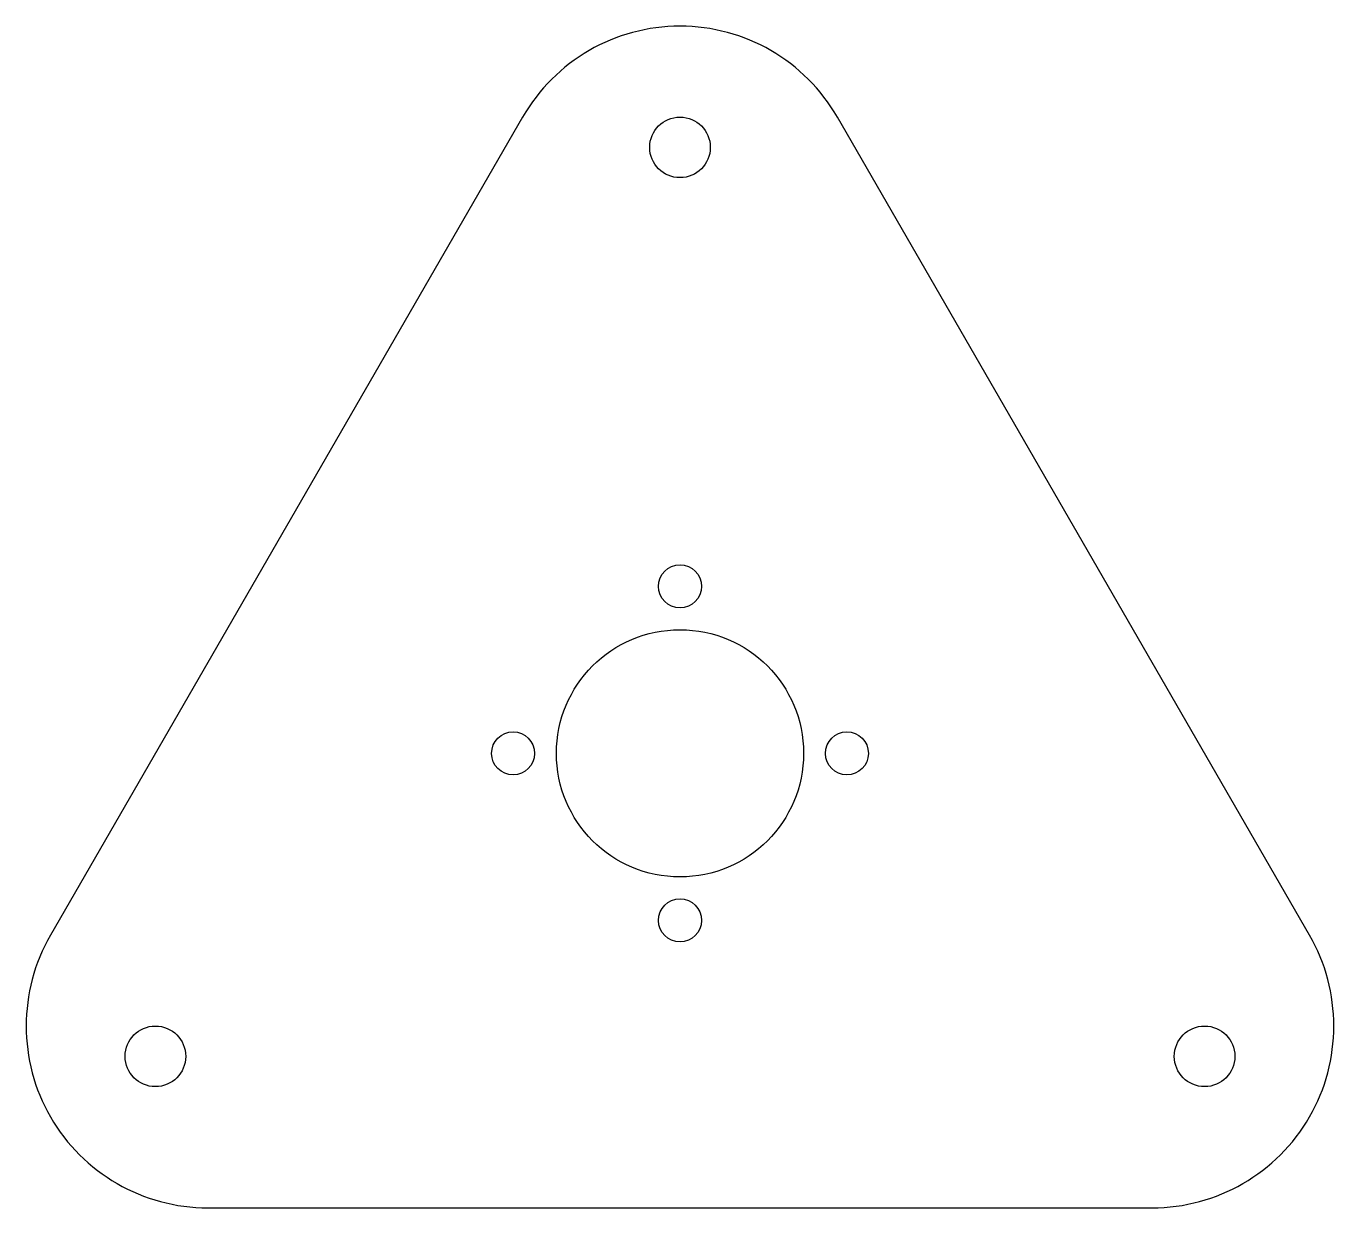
# Model space of a CAD drawing. Header units: inches. Extents: x -2.7 to 2.7, y -1.88 to 3.
import ezdxf

# ---------------------------------------------------------------- set-up
doc = ezdxf.new("R2010")
doc.units = ezdxf.units.IN
doc.header["$MEASUREMENT"] = 0

msp = doc.modelspace()

# ---------------------------------------------------------------- linework, layer by layer
msp.add_lwpolyline([(1.9486, -1.875, 0.57735), (2.5981, -0.75), (0.6495, 2.625, 0.57735), (-0.6495, 2.625), (-2.5981, -0.75, 0.57735), (-1.9486, -1.875)], format="xyb", close=True)
for centre, radius in [((0, 2.5), 0.125), ((0, 0.689), 0.0886), ((0, 0), 0.51), ((-0.689, 0), 0.0886), ((0.689, 0), 0.0886), ((0, -0.689), 0.0886), ((-2.1651, -1.25), 0.125), ((2.1651, -1.25), 0.125)]:
    msp.add_circle(centre, radius)

doc.saveas('drawing.dxf')
